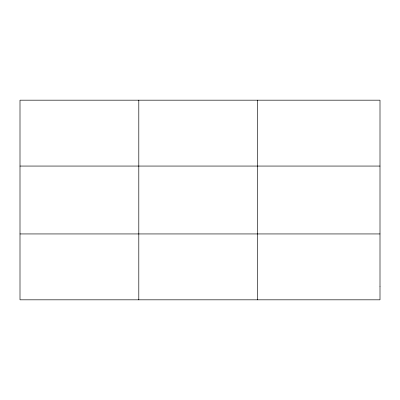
<?xml version="1.0" encoding="UTF-8"?>
<svg xmlns="http://www.w3.org/2000/svg" width="400" height="400" viewBox="0 0 400 400"><rect width="100%" height="100%" fill="white"/><g stroke="black" fill="none" stroke-linecap="round" stroke-linejoin="round"><path stroke-width="0.6" d="M138.8 100.18L138.8 299.82M257.6 100.18L257.6 299.82M20 166.06L380 166.06M20 233.94L380 233.94M380 286.645L380 299.82L20 299.82L20 100.18L380 100.18L380 286.645"/></g></svg>
